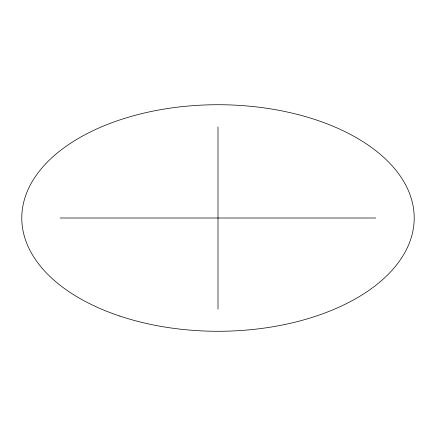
<?xml version="1.0" encoding="UTF-8"?>
<svg xmlns="http://www.w3.org/2000/svg" width="436" height="436" viewBox="0 0 436 436"><rect width="100%" height="100%" fill="white"/><g stroke="black" fill="none" stroke-linecap="round" stroke-linejoin="round"><path stroke-width="0.65" d="M60.217 218L375.783 218M218 126.903L218 309.097M119.9 316.1A196.2 113.273 0 0 0 414.2 218A196.2 113.273 0 0 0 119.9 119.9A196.2 113.273 0 0 0 119.9 316.1"/></g></svg>
